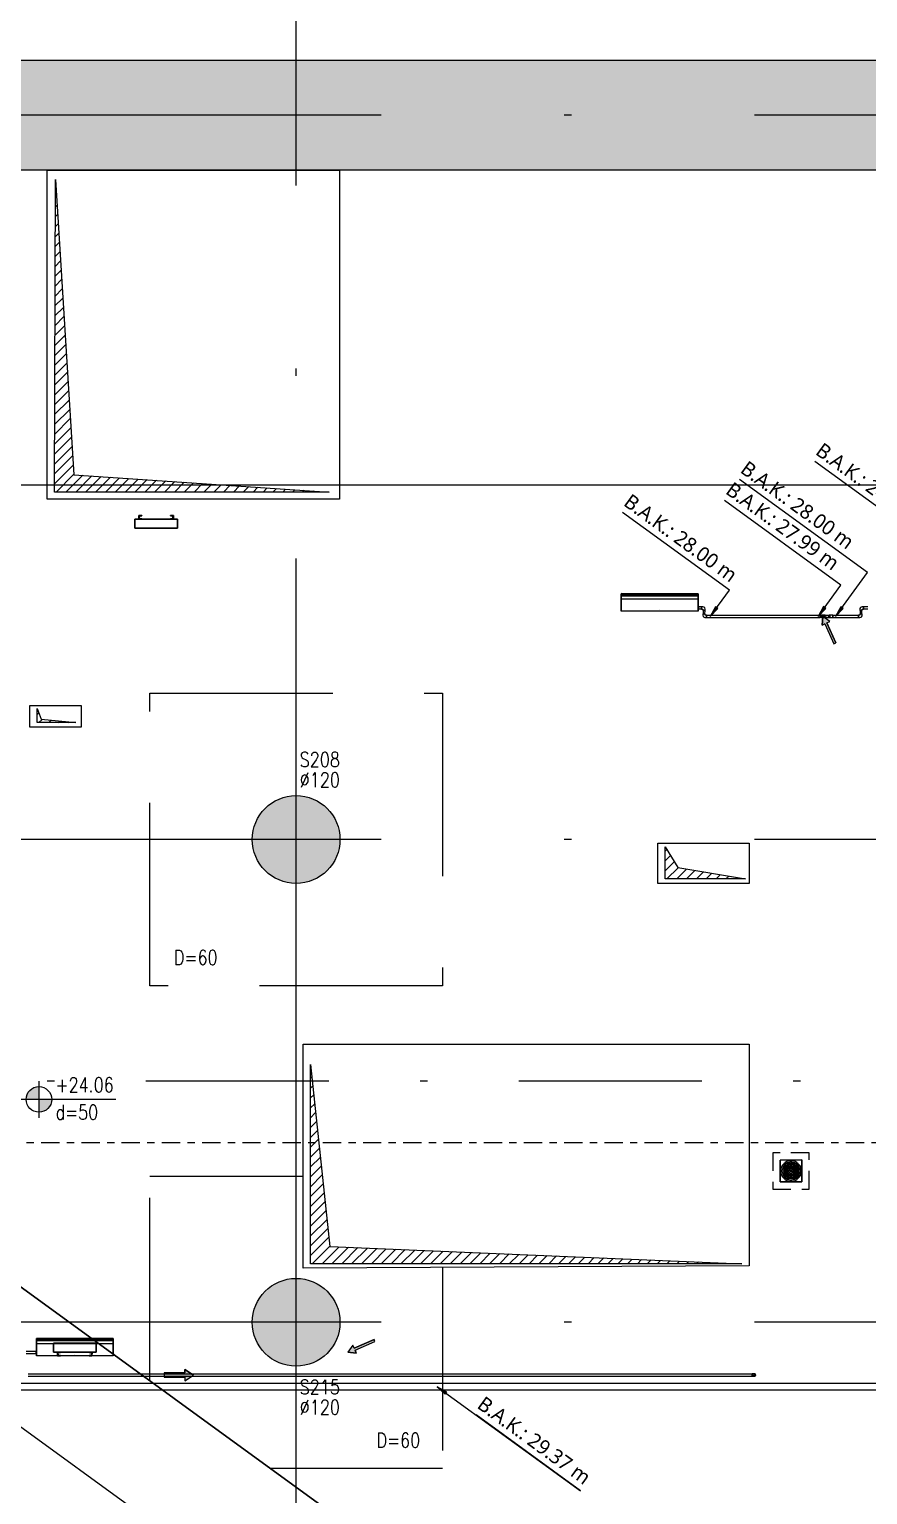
# Model space of a CAD drawing. Header units: millimetres. Extents: x 400392 to 401374, y 4543900 to 4544115.
# Drawn here: x 400791.94 to 400803.4, y 4544016.41 to 4544036.44 of the extents above; entities that cross this region are included whole.
import ezdxf

# ---------------------------------------------------------------- set-up
doc = ezdxf.new("R2010")
doc.units = ezdxf.units.MM
for name, pattern in [('ACAD_ISO05W100', [33, 24, -3, 0, -3, 0, -3]), ('AKS', [3, 2.5, -0.25, 0, -0.25]), ('CENTER', [2, 1.25, -0.25, 0.25, -0.25]), ('CIZGI', [0.4, 0.25, -0.15]), ('CONTINU', [0]), ('DASHDOT2', [0.5, 0.25, -0.125, 0, -0.125]), ('HIDDEN', [0.375, 0.25, -0.125])]:
    doc.linetypes.add(name, pattern=pattern)
doc.layers.add('A-DETL', color=90, linetype='Continuous', lineweight=15)
doc.layers.add('A-DETL-GENF', color=92, linetype='Continuous', lineweight=9)
for name, color, linetype in [('aks prota', 2, 'AKS'), ('boşluk prota', 2, 'Continuous'), ('boşluk taraması prota', 252, 'Continuous'), ('iderzi_PROTA', 3, 'Continuous'), ('kiriş prota', 6, 'Continuous'), ('kolon prota', 1, 'Continuous'), ('kolon tarama prota', 252, 'Continuous'), ('lkolon prota', 4, 'Continuous'), ('perde prota', 1, 'Continuous'), ('PRT-AL-TUNEL_EKSENI', 14, 'DASHDOT2'), ('PRT-MI-a_fit_drainage', 10, 'Continuous'), ('skesit prota', 7, 'Continuous'), ('st-s_level (kot)', 6, 'Continuous'), ('st-s_levelmark (kot işareti)', 4, 'Continuous'), ('temel prota', 6, 'Continuous'), ('tkolon prota', 6, 'Continuous')]:
    doc.layers.add(name, color=color, linetype=linetype)
doc.styles.add('OLCU', font='romanstw.shx')
doc.styles.add('Segoe UI Light_1', font='', dxfattribs={"height": 200})
doc.styles.add('tkolon', font='romanstw.shx')
doc.styles.get('Segoe UI Light_1').set_extended_font_data('Segoe UI Light')

# ---------------------------------------------------------------- blocks, each defined once
blk = doc.blocks.new('+24.06 mekanik')
at = {"layer": 'kolon tarama prota'}
for points in [[(98232, 194608), (98252, 194758), (98213, 194758)], [(98039, 194468), (98059, 194618), (98019, 194618)], [(98094, 194505), (98212, 194505), (98190, 194467), (98449, 194317), (98434, 194291), (98175, 194441), (98153, 194403)], [(96847, 193601), (96866, 193751), (96827, 193751)], [(98749, 182549), (98749, 182667), (98788, 182645), (98937, 182904), (98963, 182889), (98814, 182630), (98852, 182608)], [(100015, 182888), (100165, 182868), (100165, 182907)], [(97225, 181058), (97176, 180926), (97148, 180965), (96919, 180799), (96884, 180847), (97113, 181014), (97085, 181052)]]:
    blk.add_hatch(color=253, dxfattribs=at).paths.add_polyline_path(points, flags=0)
at = {"layer": 'kolon tarama prota', "color": 253}
for p, q in [((99017, 196153), (96757, 196153)), ((98232, 195348), (96069, 195348)), ((98232, 194608), (98232, 195348)), ((98039, 194996), (96074, 194996)), ((98039, 194468), (98039, 194996)), ((98465, 194941), (98450, 194930)), ((98515, 194973), (98466, 194938)), ((98466, 194938), (98474, 194927)), ((98474, 194927), (98466, 194938)), ((98469, 194904), (98484, 194914)), ((98474, 194927), (98482, 194917)), ((98482, 194917), (98474, 194927)), ((98482, 194917), (98530, 194952)), ((98478, 194803), (98194, 194597)), ((98210, 194575), (98493, 194781)), ((98252, 194758), (98213, 194758)), ((98213, 194758), (98232, 194608)), ((98232, 194608), (98252, 194758)), ((98443, 194883), (98453, 194869)), ((98456, 194870), (98482, 194833)), ((98469, 194903), (98469, 194904)), ((98469, 194902), (98469, 194903)), ((98480, 194888), (98469, 194902)), ((98491, 194816), (98476, 194805)), ((98504, 194849), (98477, 194886)), ((98480, 194832), (98491, 194817)), ((98491, 194817), (98491, 194816)), ((98491, 194816), (98491, 194816)), ((98495, 194779), (98510, 194789)), ((98517, 194836), (98506, 194851)), ((98059, 194618), (98019, 194618)), ((98019, 194618), (98039, 194468)), ((98039, 194468), (98059, 194618)), ((98106, 194536), (98081, 194518)), ((98094, 194505), (98153, 194403)), ((98212, 194505), (98094, 194505)), ((98212, 194505), (98094, 194505)), ((98153, 194403), (98094, 194505)), ((98100, 194492), (98125, 194510)), ((98155, 194568), (98108, 194534)), ((98123, 194512), (98171, 194547)), ((98160, 194576), (98153, 194571)), ((98172, 194544), (98179, 194550)), ((98192, 194599), (98178, 194588)), ((98190, 194467), (98212, 194505)), ((98190, 194467), (98212, 194505)), ((98197, 194562), (98211, 194573)), ((98055, 194495), (96798, 193582)), ((96814, 193561), (98070, 194474)), ((98153, 194403), (98175, 194441)), ((98175, 194441), (98153, 194403)), ((98175, 194441), (98434, 194291)), ((98175, 194441), (98434, 194291)), ((98449, 194317), (98190, 194467)), ((98190, 194467), (98449, 194317)), ((98434, 194291), (98449, 194317)), ((98434, 194291), (98449, 194317)), ((96847, 194045), (95043, 194045)), ((96847, 193601), (96847, 194045)), ((96529, 193754), (95679, 193137)), ((95680, 193136), (96530, 193753)), ((96540, 193739), (95691, 193122)), ((96545, 193733), (95695, 193116)), ((96549, 193726), (95700, 193109)), ((96545, 193733), (96530, 193753)), ((96530, 193753), (96540, 193739)), ((96540, 193739), (96585, 193678)), ((96549, 193726), (96545, 193733)), ((96573, 193694), (96549, 193726)), ((96866, 193751), (96827, 193751)), ((96827, 193751), (96847, 193601)), ((96847, 193601), (96866, 193751)), ((96573, 193694), (95723, 193077)), ((96670, 193561), (95820, 192943)), ((96670, 193561), (95820, 192943)), ((96617, 193633), (96573, 193694)), ((96585, 193678), (96615, 193636)), ((96615, 193636), (96670, 193561)), ((96670, 193561), (96617, 193633)), ((96636, 193616), (96632, 193613)), ((96632, 193613), (96655, 193581)), ((96655, 193581), (96632, 193613)), ((96636, 193616), (96659, 193584)), ((96659, 193584), (96636, 193616)), ((96641, 193609), (96637, 193606)), ((96641, 193609), (96637, 193606)), ((96637, 193606), (96649, 193590)), ((96649, 193590), (96637, 193606)), ((96637, 193606), (96649, 193590)), ((96649, 193590), (96637, 193606)), ((96673, 193635), (96640, 193611)), ((96647, 193600), (96640, 193611)), ((96640, 193611), (96647, 193600)), ((96641, 193609), (96653, 193592)), ((96653, 193592), (96641, 193609)), ((96641, 193609), (96653, 193592)), ((96653, 193592), (96641, 193609)), ((96655, 193589), (96647, 193600)), ((96647, 193600), (96655, 193589)), ((96649, 193590), (96653, 193592)), ((96649, 193590), (96653, 193592)), ((96655, 193589), (96688, 193613)), ((96655, 193581), (96659, 193584)), ((96670, 193561), (96670, 193561)), ((96686, 193648), (96671, 193637)), ((96671, 193637), (96690, 193611)), ((96690, 193611), (96671, 193637)), ((96680, 193624), (96673, 193635)), ((96673, 193635), (96680, 193624)), ((96688, 193613), (96680, 193624)), ((96680, 193624), (96688, 193613)), ((96690, 193611), (96705, 193621)), ((96706, 193621), (96717, 193606)), ((96719, 193608), (96746, 193571)), ((96743, 193626), (96732, 193640)), ((96767, 193587), (96741, 193624)), ((96743, 193570), (96754, 193555)), ((96780, 193574), (96769, 193589)), ((96781, 193574), (96780, 193574)), ((96796, 193585), (96781, 193574)), ((96781, 193574), (96781, 193574)), ((96800, 193548), (96815, 193558)), ((114533, 193490), (93146, 177952)), ((93198, 177880), (114585, 193419)), ((95691, 193122), (95680, 193136)), ((95680, 193136), (95695, 193116)), ((95735, 193060), (95691, 193122)), ((95695, 193116), (95700, 193109)), ((95700, 193109), (95723, 193077)), ((96230, 193272), (96230, 193272)), ((95723, 193077), (95768, 193016)), ((95766, 193019), (95735, 193060)), ((95820, 192943), (95766, 193019)), ((95768, 193016), (95820, 192943)), ((95820, 192943), (95820, 192943)), ((90171, 190394), (89702, 190053)), ((89702, 190053), (90171, 190394)), ((90097, 190402), (90065, 190378)), ((90065, 190378), (90097, 190402)), ((90065, 190378), (90068, 190374)), ((90068, 190374), (90065, 190378)), ((90065, 190378), (90065, 190378)), ((90068, 190374), (90096, 190395)), ((90096, 190395), (90068, 190374)), ((90068, 190374), (90068, 190374)), ((90119, 190363), (90091, 190342)), ((90091, 190342), (90119, 190363)), ((90091, 190342), (90094, 190338)), ((90094, 190338), (90091, 190342)), ((90091, 190342), (90091, 190342)), ((90094, 190338), (90126, 190362)), ((90126, 190362), (90094, 190338)), ((90094, 190338), (90094, 190338)), ((90096, 190395), (90119, 190363)), ((90119, 190363), (90096, 190395)), ((90096, 190395), (90096, 190395)), ((90126, 190362), (90097, 190402)), ((90097, 190402), (90126, 190362)), ((90097, 190402), (90097, 190402)), ((90119, 190363), (90119, 190363)), ((90126, 190362), (90126, 190362)), ((90244, 190293), (90171, 190394)), ((90171, 190394), (90244, 190293)), ((90171, 190394), (90171, 190394)), ((89749, 190149), (89717, 190126)), ((89717, 190126), (89749, 190149)), ((89717, 190126), (89746, 190085)), ((89746, 190085), (89717, 190126)), ((89717, 190126), (89717, 190126)), ((89724, 190125), (89752, 190145)), ((89752, 190145), (89724, 190125)), ((89747, 190092), (89724, 190125)), ((89724, 190125), (89747, 190092)), ((89724, 190125), (89724, 190125)), ((89746, 190085), (89779, 190109)), ((89779, 190109), (89746, 190085)), ((89776, 190113), (89747, 190092)), ((89747, 190092), (89776, 190113)), ((89752, 190145), (89749, 190149)), ((89749, 190149), (89752, 190145)), ((89749, 190149), (89749, 190149)), ((89752, 190145), (89752, 190145)), ((89775, 189952), (90244, 190293)), ((90244, 190293), (89775, 189952)), ((89779, 190109), (89776, 190113)), ((89776, 190113), (89779, 190109)), ((89776, 190113), (89776, 190113)), ((89779, 190109), (89779, 190109)), ((90244, 190293), (90244, 190293)), ((89702, 190053), (89775, 189952)), ((89775, 189952), (89702, 190053)), ((89702, 190053), (89702, 190053)), ((89746, 190085), (89746, 190085)), ((89747, 190092), (89747, 190092)), ((89775, 189952), (89775, 189952)), ((102228, 188326), (101986, 188150)), ((101986, 188150), (102228, 188326)), ((102405, 188083), (102228, 188326)), ((102228, 188326), (102405, 188083)), ((102228, 188326), (102228, 188326)), ((101986, 188150), (102162, 187907)), ((102162, 187907), (101986, 188150)), ((101986, 188150), (101986, 188150)), ((102109, 188227), (102121, 188210)), ((102121, 188210), (102109, 188227)), ((102109, 188227), (102109, 188227)), ((102129, 188216), (102117, 188232)), ((102117, 188232), (102129, 188216)), ((102117, 188232), (102117, 188232)), ((102121, 188210), (102121, 188210)), ((102129, 188216), (102129, 188216)), ((102135, 188190), (102147, 188174)), ((102147, 188174), (102135, 188190)), ((102135, 188190), (102135, 188190)), ((102155, 188180), (102143, 188196)), ((102143, 188196), (102155, 188180)), ((102143, 188196), (102143, 188196)), ((102147, 188174), (102147, 188174)), ((102168, 188103), (102152, 188091)), ((102152, 188091), (102168, 188103)), ((102155, 188180), (102155, 188180)), ((102158, 188083), (102174, 188095)), ((102174, 188095), (102158, 188083)), ((102162, 188154), (102174, 188137)), ((102174, 188137), (102162, 188154)), ((102162, 188154), (102162, 188154)), ((102168, 188103), (102168, 188103)), ((102182, 188143), (102170, 188160)), ((102170, 188160), (102182, 188143)), ((102170, 188160), (102170, 188160)), ((102174, 188137), (102174, 188137)), ((102174, 188095), (102174, 188095)), ((102182, 188143), (102182, 188143)), ((102232, 188150), (102216, 188138)), ((102216, 188138), (102232, 188150)), ((102216, 188138), (102216, 188138)), ((102228, 188079), (102216, 188095)), ((102216, 188095), (102228, 188079)), ((102216, 188095), (102216, 188095)), ((102222, 188130), (102238, 188142)), ((102238, 188142), (102222, 188130)), ((102222, 188130), (102222, 188130)), ((102232, 188150), (102232, 188150)), ((102273, 188252), (102237, 188226)), ((102238, 188142), (102238, 188142)), ((102269, 188176), (102253, 188164)), ((102253, 188164), (102269, 188176)), ((102253, 188164), (102253, 188164)), ((102259, 188156), (102275, 188168)), ((102275, 188168), (102259, 188156)), ((102259, 188156), (102259, 188156)), ((102269, 188176), (102269, 188176)), ((102275, 188168), (102275, 188168)), ((102305, 188203), (102289, 188191)), ((102289, 188191), (102305, 188203)), ((102289, 188191), (102289, 188191)), ((102295, 188183), (102311, 188195)), ((102311, 188195), (102295, 188183)), ((102295, 188183), (102295, 188183)), ((102305, 188203), (102305, 188203)), ((102311, 188195), (102311, 188195)), ((102312, 188123), (102348, 188149)), ((102095, 188050), (102079, 188038)), ((102079, 188038), (102095, 188050)), ((102079, 188038), (102079, 188038)), ((102085, 188030), (102101, 188042)), ((102101, 188042), (102085, 188030)), ((102085, 188030), (102085, 188030)), ((102095, 188050), (102095, 188050)), ((102101, 188042), (102101, 188042)), ((102132, 188076), (102115, 188065)), ((102115, 188065), (102132, 188076)), ((102115, 188065), (102115, 188065)), ((102121, 188057), (102137, 188068)), ((102137, 188068), (102121, 188057)), ((102121, 188057), (102121, 188057)), ((102132, 188076), (102132, 188076)), ((102137, 188068), (102137, 188068)), ((102152, 188091), (102152, 188091)), ((102158, 188083), (102158, 188083)), ((102162, 187907), (102405, 188083)), ((102405, 188083), (102162, 187907)), ((102162, 187907), (102162, 187907)), ((102208, 188089), (102220, 188073)), ((102220, 188073), (102208, 188089)), ((102208, 188089), (102208, 188089)), ((102220, 188073), (102220, 188073)), ((102228, 188079), (102228, 188079)), ((102235, 188053), (102247, 188037)), ((102247, 188037), (102235, 188053)), ((102235, 188053), (102235, 188053)), ((102255, 188043), (102243, 188059)), ((102243, 188059), (102255, 188043)), ((102243, 188059), (102243, 188059)), ((102247, 188037), (102247, 188037)), ((102255, 188043), (102255, 188043)), ((102261, 188016), (102273, 188000)), ((102273, 188000), (102261, 188016)), ((102261, 188016), (102261, 188016)), ((102281, 188006), (102270, 188022)), ((102270, 188022), (102281, 188006)), ((102270, 188022), (102270, 188022)), ((102273, 188000), (102273, 188000)), ((102281, 188006), (102281, 188006)), ((102405, 188083), (102405, 188083)), ((103397, 185559), (95390, 179741)), ((95405, 179719), (103413, 185537)), ((103410, 185572), (103395, 185561)), ((103414, 185535), (103429, 185545)), ((98937, 182904), (98788, 182645)), ((98788, 182645), (98937, 182904)), ((98814, 182630), (98963, 182889)), ((98814, 182630), (98963, 182889)), ((98963, 182889), (98937, 182904)), ((98963, 182889), (98937, 182904)), ((100165, 182907), (100015, 182888)), ((100015, 182888), (100165, 182868)), ((100015, 182888), (102437, 182888)), ((100165, 182868), (100165, 182907)), ((102437, 182888), (100672, 182888)), ((98788, 182645), (98749, 182667)), ((98749, 182667), (98749, 182549)), ((98788, 182645), (98749, 182667)), ((98749, 182667), (98749, 182549)), ((98749, 182549), (98852, 182608)), ((98852, 182608), (98749, 182549)), ((98852, 182608), (98814, 182630)), ((98814, 182630), (98852, 182608)), ((97113, 181014), (96884, 180847)), ((97113, 181014), (96884, 180847)), ((96919, 180799), (97148, 180965)), ((97148, 180965), (96919, 180799)), ((97225, 181058), (97085, 181052)), ((97085, 181052), (97225, 181058)), ((97085, 181052), (97113, 181014)), ((97113, 181014), (97085, 181052)), ((97148, 180965), (97176, 180926)), ((97148, 180965), (97176, 180926)), ((97176, 180926), (97225, 181058)), ((97176, 180926), (97225, 181058)), ((96044, 180819), (95194, 180202)), ((95195, 180200), (96044, 180818)), ((96055, 180803), (95206, 180186)), ((96059, 180797), (95210, 180180)), ((96064, 180791), (95215, 180173)), ((96088, 180758), (95238, 180141)), ((96059, 180797), (96044, 180818)), ((96044, 180818), (96055, 180803)), ((96055, 180803), (96099, 180742)), ((96064, 180791), (96059, 180797)), ((96088, 180758), (96064, 180791)), ((96132, 180697), (96088, 180758)), ((96099, 180742), (96130, 180700)), ((96130, 180700), (96185, 180625)), ((96185, 180625), (96132, 180697)), ((96884, 180847), (96919, 180799)), ((96884, 180847), (96919, 180799)), ((96185, 180625), (95335, 180008)), ((96185, 180625), (95335, 180008)), ((95892, 180628), (95422, 180287)), ((95422, 180287), (95892, 180628)), ((95496, 180186), (95965, 180527)), ((95965, 180527), (95496, 180186)), ((95921, 180495), (95888, 180471)), ((95888, 180471), (95921, 180495)), ((95891, 180467), (95919, 180488)), ((95919, 180488), (95891, 180467)), ((95965, 180527), (95892, 180628)), ((95892, 180628), (95965, 180527)), ((95892, 180628), (95892, 180628)), ((95919, 180488), (95943, 180455)), ((95943, 180455), (95919, 180488)), ((95919, 180488), (95919, 180488)), ((95950, 180454), (95921, 180495)), ((95921, 180495), (95950, 180454)), ((95921, 180495), (95921, 180495)), ((95965, 180527), (95965, 180527)), ((96185, 180625), (96185, 180625)), ((95422, 180287), (95496, 180186)), ((95496, 180186), (95422, 180287)), ((95422, 180287), (95422, 180287)), ((95745, 180336), (95745, 180336)), ((95888, 180471), (95891, 180467)), ((95891, 180467), (95888, 180471)), ((95888, 180471), (95888, 180471)), ((95891, 180467), (95891, 180467)), ((95943, 180455), (95915, 180435)), ((95915, 180435), (95943, 180455)), ((95915, 180435), (95918, 180431)), ((95918, 180431), (95915, 180435)), ((95915, 180435), (95915, 180435)), ((95918, 180431), (95950, 180454)), ((95950, 180454), (95918, 180431)), ((95918, 180431), (95918, 180431)), ((95943, 180455), (95943, 180455)), ((95950, 180454), (95950, 180454)), ((95206, 180186), (95195, 180200)), ((95195, 180200), (95210, 180180)), ((95250, 180125), (95206, 180186)), ((95210, 180180), (95215, 180173)), ((95215, 180173), (95238, 180141)), ((95238, 180141), (95283, 180080)), ((95280, 180083), (95250, 180125)), ((95335, 180008), (95280, 180083)), ((95496, 180186), (95496, 180186)), ((95573, 180242), (95540, 180219)), ((95540, 180219), (95573, 180242)), ((95540, 180219), (95570, 180178)), ((95570, 180178), (95540, 180219)), ((95540, 180219), (95540, 180219)), ((95547, 180217), (95576, 180238)), ((95576, 180238), (95547, 180217)), ((95571, 180185), (95547, 180217)), ((95547, 180217), (95571, 180185)), ((95547, 180217), (95547, 180217)), ((95570, 180178), (95602, 180202)), ((95602, 180202), (95570, 180178)), ((95570, 180178), (95570, 180178)), ((95599, 180206), (95571, 180185)), ((95571, 180185), (95599, 180206)), ((95571, 180185), (95571, 180185)), ((95576, 180238), (95573, 180242)), ((95573, 180242), (95576, 180238)), ((95573, 180242), (95573, 180242)), ((95576, 180238), (95576, 180238)), ((95602, 180202), (95599, 180206)), ((95599, 180206), (95602, 180202)), ((95599, 180206), (95599, 180206)), ((95602, 180202), (95602, 180202)), ((95297, 180052), (95187, 179972)), ((95202, 179950), (95312, 180030)), ((95283, 180080), (95335, 180008)), ((95297, 180060), (95293, 180057)), ((95293, 180057), (95316, 180025)), ((95316, 180025), (95293, 180057)), ((95297, 180060), (95320, 180028)), ((95320, 180028), (95297, 180060)), ((95297, 180052), (95305, 180041)), ((95305, 180041), (95297, 180052)), ((95302, 180053), (95298, 180050)), ((95302, 180053), (95298, 180050)), ((95298, 180050), (95310, 180034)), ((95310, 180034), (95298, 180050)), ((95298, 180050), (95310, 180034)), ((95310, 180034), (95298, 180050)), ((95302, 180053), (95314, 180037)), ((95314, 180037), (95302, 180053)), ((95302, 180053), (95314, 180037)), ((95314, 180037), (95302, 180053)), ((95305, 180041), (95312, 180030)), ((95312, 180030), (95305, 180041)), ((95310, 180034), (95314, 180037)), ((95310, 180034), (95314, 180037)), ((95316, 180025), (95320, 180028)), ((95335, 180008), (95335, 180008))]:
    blk.add_line(p, q, dxfattribs=at)
at = {"layer": 'kolon tarama prota', "color": 253, "extrusion": (0, 0, -1)}
for p, q in [((98053, 194498), (98068, 194508)), ((98087, 194482), (98072, 194471))]:
    blk.add_line(p, q, dxfattribs=at)
at = {"layer": 'kolon tarama prota', "color": 253, "flags": 128}
for points in [[(98450, 194930), (98439, 194916), (98437, 194908)], [(98437, 194908), (98439, 194891), (98443, 194883)], [(98510, 194789), (98521, 194803), (98523, 194810)], [(98523, 194810), (98521, 194828), (98517, 194836)], [(98178, 194588), (98166, 194580), (98160, 194576)], [(98179, 194550), (98188, 194556), (98197, 194562)], [(96732, 193640), (96718, 193651), (96701, 193654), (96686, 193648)], [(96705, 193621), (96705, 193621), (96706, 193621)], [(96754, 193555), (96768, 193544), (96777, 193542)], [(96777, 193542), (96794, 193544), (96800, 193548)], [(102149, 188083), (102139, 188104), (102139, 188127), (102148, 188148), (102161, 188163)], [(102161, 188163), (102165, 188165), (102176, 188173), (102194, 188186), (102216, 188202), (102240, 188220), (102241, 188220)], [(102161, 188163), (102183, 188172), (102206, 188172), (102227, 188164), (102241, 188150)], [(102241, 188150), (102251, 188129), (102251, 188106), (102242, 188084), (102229, 188070)], [(102308, 188128), (102284, 188110), (102262, 188094), (102244, 188081), (102233, 188073), (102229, 188070), (102229, 188070)], [(102229, 188070), (102207, 188061), (102184, 188060), (102163, 188069), (102149, 188083)], [(103424, 185582), (103420, 185579), (103411, 185572), (103410, 185572)], [(103429, 185545), (103438, 185552), (103443, 185555), (103443, 185555)]]:
    blk.add_lwpolyline(points, dxfattribs=at)
at = {"layer": 'kolon tarama prota', "color": 253, "extrusion": (0, 0, -1), "flags": 128}
for points in [[(-98081, 194518), (-98078, 194516), (-98069, 194509), (-98068, 194508)], [(-98081, 194518), (-98075, 194508), (-98077, 194496), (-98078, 194496)], [(-98104, 194515), (-98094, 194521), (-98082, 194519), (-98081, 194518)], [(-98100, 194492), (-98107, 194502), (-98104, 194514), (-98104, 194515)], [(-98078, 194496), (-98088, 194489), (-98100, 194492), (-98100, 194492)], [(-98087, 194482), (-98096, 194489), (-98100, 194492), (-98100, 194492)]]:
    blk.add_lwpolyline(points, dxfattribs=at)
at = {"layer": 'kolon tarama prota', "color": 253, "extrusion": (0, 0, -1)}
for start, end in [(324, 144), (144, 324)]:
    blk.add_arc((-98091, 194505), 16.3, start, end, dxfattribs=at)
at = {"layer": 'kolon tarama prota', "color": 253}
for centre, radius, start, end in [((98091, 194505), 16.3, 36, 216), ((98091, 194505), 16.3, 36, 216), ((98091, 194505), 13.3, 0, 180), ((98091, 194505), 13.3, 0, 180), ((98091, 194505), 16.3, 216, 36), ((98091, 194505), 16.3, 216, 36), ((98091, 194505), 13.3, 180, 0), ((98091, 194505), 13.3, 180, 0), ((98091, 194499), 6.67, 90, 270), ((98091, 194499), 6.67, 90, 270), ((98091, 194512), 6.67, 270, 90), ((98091, 194512), 6.67, 270, 90), ((102195, 188116), 140, 128.0467, 213.9533), ((102195, 188116), 140, 128.0467, 213.9533), ((102195, 188116), 120, 128.388, 213.612), ((102195, 188116), 120, 128.388, 213.612), ((102195, 188116), 100, 126, 306), ((102195, 188116), 100, 126, 306), ((102195, 188116), 95, 129.017, 212.983), ((102195, 188116), 95, 129.017, 212.983), ((102195, 188116), 90, 126, 306), ((102195, 188116), 90, 126, 306), ((102195, 188116), 140, 38.0467, 123.9533), ((102195, 188116), 140, 38.0467, 123.9533), ((102195, 188116), 75, 129.8226, 212.1774), ((102195, 188116), 75, 129.8226, 212.1774), ((102195, 188116), 120, 38.388, 123.612), ((102195, 188116), 120, 38.388, 123.612), ((102195, 188116), 63.8, 36, 216), ((102195, 188116), 63.8, 36, 216), ((102195, 188116), 100, 306, 126), ((102195, 188116), 100, 306, 126), ((102195, 188116), 59, 0, 180), ((102195, 188116), 59, 180, 0), ((102195, 188116), 57.2, 36, 216), ((102195, 188116), 90, 306, 126), ((102195, 188116), 90, 306, 126), ((102195, 188116), 95, 39.017, 122.983), ((102195, 188116), 95, 39.017, 122.983), ((102195, 188116), 63.8, 216, 36), ((102195, 188116), 63.8, 216, 36), ((102195, 188116), 50, 126, 306), ((102195, 188116), 50, 126, 306), ((102195, 188116), 50, 131.7392, 210.2608), ((102195, 188116), 50, 131.7392, 210.2608), ((102195, 188116), 57.2, 216, 36), ((102195, 188116), 75, 39.8226, 122.1774), ((102195, 188116), 75, 39.8226, 122.1774), ((102195, 188116), 30, 135.5941, 206.4059), ((102195, 188116), 30, 135.5941, 206.4059), ((102195, 188116), 50, 306, 126), ((102195, 188116), 50, 306, 126), ((102195, 188087), 29.5, 90, 270), ((102195, 188116), 50, 41.7392, 120.2608), ((102195, 188116), 50, 41.7392, 120.2608), ((102195, 188116), 30, 225.5941, 296.4059), ((102195, 188116), 30, 225.5941, 296.4059), ((102195, 188116), 30, 45.5941, 116.4059), ((102195, 188116), 30, 45.5941, 116.4059), ((102195, 188146), 29.5, 270, 90), ((102195, 188116), 30, 315.5941, 26.4059), ((102195, 188116), 30, 315.5941, 26.4059), ((102195, 188116), 50, 311.7392, 30.2608), ((102195, 188116), 50, 311.7392, 30.2608), ((102195, 188116), 75, 309.8226, 32.1774), ((102195, 188116), 75, 309.8226, 32.1774), ((102195, 188116), 95, 309.017, 32.983), ((102195, 188116), 95, 309.017, 32.983), ((102195, 188116), 120, 308.388, 33.612), ((102195, 188116), 120, 308.388, 33.612), ((102195, 188116), 140, 308.0467, 33.9533), ((102195, 188116), 140, 308.0467, 33.9533), ((102195, 188116), 140, 218.0467, 303.9533), ((102195, 188116), 140, 218.0467, 303.9533), ((102195, 188116), 120, 218.388, 303.612), ((102195, 188116), 120, 218.388, 303.612), ((102195, 188116), 95, 219.017, 302.983), ((102195, 188116), 95, 219.017, 302.983), ((102195, 188116), 75, 219.8226, 302.1774), ((102195, 188116), 75, 219.8226, 302.1774), ((102195, 188116), 50, 221.7392, 300.2608), ((102195, 188116), 50, 221.7392, 300.2608), ((103433, 185569), 16.3, 36, 216), ((103433, 185569), 13.3, 0, 180), ((103433, 185569), 16.3, 216, 36), ((103433, 185569), 13.3, 180, 0), ((103433, 185562), 6.67, 90, 270), ((103433, 185575), 6.67, 270, 90)]:
    blk.add_arc(centre, radius, start, end, dxfattribs=at)
for centre, major_axis, ratio, start_param, end_param in [((98474, 194927), (-9.6, 13.2), 0.01, 0.009999, 3.151592), ((98474, 194927), (-9.6, 13.2), 0.01, 3.151592, 6.293184), ((98466, 194878), (13.2, 9.6), 0.01, 6.273186, 9.414779), ((98466, 194878), (13.2, 9.6), 0.01, 3.131593, 6.273186), ((98466, 194878), (10.8, 7.8), 0.009456, 3.141593, 4.712389), ((98466, 194878), (10.8, 7.8), 0.009456, 1.570796, 3.141593), ((98466, 194878), (10.8, 7.8), 0.009456, 0, 1.570796), ((98466, 194878), (10.8, 7.8), 0.009456, 4.712389, 6.283185), ((98485, 194792), (-9.6, 13.2), 0.01, 0.009456, 3.151048), ((98485, 194792), (-9.6, 13.2), 0.01, 3.151048, 6.292641), ((98485, 194792), (-7.8, 10.8), 0.01, 0, 1.570796), ((98485, 194792), (-7.8, 10.8), 0.01, 4.712389, 6.283185), ((98493, 194841), (13.2, 9.6), 0.009456, 6.273186, 9.414779), ((98493, 194841), (13.2, 9.6), 0.009456, 3.131593, 6.273186), ((98493, 194841), (10.8, 7.8), 0.009456, 1.570796, 3.141593), ((98493, 194841), (10.8, 7.8), 0.009456, 3.141593, 4.712389), ((98485, 194792), (-7.8, 10.8), 0.01, 1.570796, 3.141593), ((98485, 194792), (-7.8, 10.8), 0.01, 3.141593, 4.712389), ((98493, 194841), (10.8, 7.8), 0.009456, 0, 1.570796), ((98493, 194841), (10.8, 7.8), 0.009456, 4.712389, 6.283185), ((98116, 194523), (-9.6, 13.2), 0.870982, 4.712389, 7.853982), ((98116, 194523), (-7.8, 10.8), 0.870982, 0, 1.570796), ((98116, 194523), (-9.6, 13.2), 0.870982, 1.570796, 4.712389), ((98116, 194523), (-7.8, 10.8), 0.870982, 1.570796, 3.141593), ((98116, 194523), (-7.8, 10.8), 0.870982, 4.712389, 6.283185), ((98116, 194523), (-7.8, 10.8), 0.870982, 3.141593, 4.712389), ((98163, 194557), (-9.6, 13.2), 0.870982, 4.712389, 7.853982), ((98163, 194557), (-7.8, 10.8), 0.870982, 0, 1.570796), ((98163, 194557), (-9.6, 13.2), 0.870982, 1.570796, 4.712389), ((98163, 194557), (-7.8, 10.8), 0.870982, 1.570796, 3.141593), ((98163, 194557), (-7.8, 10.8), 0.870982, 4.712389, 6.283185), ((98163, 194557), (-7.8, 10.8), 0.870982, 3.141593, 4.712389), ((98202, 194586), (-9.6, 13.2), 0.01, 4.712389, 7.853982), ((98202, 194586), (-7.8, 10.8), 0.01, 4.712389, 6.283185), ((98202, 194586), (-7.8, 10.8), 0.01, 0, 1.570796), ((98202, 194586), (-7.8, 10.8), 0.01, 3.141593, 4.712389), ((98202, 194586), (-7.8, 10.8), 0.01, 1.570796, 3.141593), ((98202, 194586), (-9.6, 13.2), 0.01, 1.570796, 4.712389), ((98062, 194485), (-7.8, 10.8), 0.010006, 4.712389, 6.283185), ((98062, 194485), (-7.8, 10.8), 0.010006, 0, 1.570796), ((98062, 194485), (-7.8, 10.8), 0.010006, 1.570796, 3.141593), ((98062, 194485), (-7.8, 10.8), 0.010006, 3.141593, 4.712389), ((96730, 193616), (13.2, 9.6), 0.01, 3.141593, 6.283185), ((96730, 193616), (13.2, 9.6), 0.01, 0, 3.141593), ((96730, 193616), (10.8, 7.8), 0.009454, 3.141593, 4.712389), ((96730, 193616), (10.8, 7.8), 0.009454, 1.570796, 3.141593), ((96730, 193616), (10.8, 7.8), 0.009454, 4.712389, 6.283185), ((96730, 193616), (10.8, 7.8), 0.009454, 0, 1.570796), ((96756, 193579), (13.2, 9.6), 0.009454, 3.151599, 6.293192), ((96756, 193579), (13.2, 9.6), 0.009454, 0.010006, 3.151599), ((96756, 193579), (10.8, 7.8), 0.009454, 1.570796, 3.141593), ((96756, 193579), (10.8, 7.8), 0.009454, 3.141593, 4.712389), ((96756, 193579), (10.8, 7.8), 0.009454, 0, 1.570796), ((96756, 193579), (10.8, 7.8), 0.009454, 4.712389, 6.283185), ((96806, 193572), (-9.6, 13.2), 0.010007, 6.273732, 9.415324), ((96806, 193572), (-9.6, 13.2), 0.010007, 3.132139, 6.273732), ((96806, 193572), (-7.8, 10.8), 0.010006, 0, 1.570796), ((96806, 193572), (-7.8, 10.8), 0.010006, 4.712389, 6.283185), ((96806, 193572), (-7.8, 10.8), 0.010006, 3.141593, 4.712389), ((96806, 193572), (-7.8, 10.8), 0.010006, 1.570796, 3.141593), ((102275, 188174), (-37.5, 51.6), 0.01, 4.712389, 7.853982), ((102275, 188174), (-33.6, 46.2), 0.01, 4.712389, 7.853982), ((102311, 188200), (-37.5, 51.6), 0.01, 4.712389, 7.853982), ((102275, 188174), (-33.6, 46.2), 0.01, 1.570796, 4.712389), ((102275, 188174), (-37.5, 51.6), 0.01, 1.570796, 4.712389), ((102311, 188200), (-37.5, 51.6), 0.01, 1.570796, 4.712389), ((103405, 185548), (-9.6, 13.2), 0.004254, 4.712389, 7.853982), ((103405, 185548), (-7.8, 10.8), 0.004254, 0, 1.570796), ((103405, 185548), (-7.8, 10.8), 0.004254, 4.712389, 6.283185), ((103405, 185548), (-7.8, 10.8), 0.004254, 1.570796, 3.141593), ((103405, 185548), (-7.8, 10.8), 0.004254, 3.141593, 4.712389), ((103405, 185548), (-9.6, 13.2), 0.004254, 1.570796, 4.712389)]:
    blk.add_ellipse(centre, major_axis=major_axis, ratio=ratio, start_param=start_param, end_param=end_param, dxfattribs=at)
at = {"layer": 'kolon tarama prota', "color": 253, "extrusion": (0, 0, -1)}
for major_axis in [(-9.6, 13.2), (9.6, -13.2)]:
    blk.add_ellipse((98062, 194485), major_axis=major_axis, ratio=0.01, start_param=4.712389, end_param=7.853982, dxfattribs=at)
at = {"layer": 'kolon tarama prota', "color": 253, "style": 'Segoe UI Light_1'}
for s, p in [('B.A.K.: 24.06 m', (96691, 196239)), ('B.A.K.: 28.00 m', (96005, 195434)), ('B.A.K.: 27.99 m', (96012, 195082)), ('B.A.K.: 28.00 m', (94979, 194131)), ('B.A.K.: 29.37 m', (100610, 182974))]:
    blk.add_text(s, height=200, dxfattribs=at).set_placement(p)
blk = doc.blocks.new('PLAN_KOT')
at = {"layer": 'st-s_levelmark (kot işareti)'}
h = blk.add_hatch(color=256, dxfattribs=at)
h.paths.add_polyline_path([(0, 17.5, 0.414214), (-17.5, 0), (0, 0)])
h.paths.add_polyline_path([(17.5, 0), (0, 0), (0, -17.5, 0.414214)])
for p, q in [((0, 25), (0, -25)), ((105, 0), (-25, 0))]:
    blk.add_line(p, q, dxfattribs=at)
blk.add_circle((0, 0), 17.5, dxfattribs=at)
at = {"layer": 'st-s_level (kot)', "color": 6, "style": 'OLCU', "width": 0.8}
for tag, p in [('KOT', (22.7, 9.8)), ('DÖŞEME_KALINLIĞI', (22.7, -27.6))]:
    blk.add_attdef(tag, p, '', height=20, dxfattribs=at)
blk = doc.blocks.new('YER SUZGECI_20x20')
at = {"color": 2}
blk.add_lwpolyline([(-20, 0), (0, 0), (0, 20), (-20, 20)], close=True, dxfattribs=at)
for points in [[(0, 20), (-20, 0)], [(-20, 20), (0, 0)]]:
    blk.add_lwpolyline(points, dxfattribs=at)
blk.add_circle((-10, 10), 7, dxfattribs=at)

msp = doc.modelspace()

# ---------------------------------------------------------------- hatches: boundary and pattern name
at = {"layer": 'boşluk taraması prota', "ltscale": 2}
h = msp.add_hatch(dxfattribs=at)
h.set_pattern_fill('ANSI31', color=256, scale=0.03, style=0)
h.set_pattern_definition([(45, (400090.05441, 4543618.83201), (-0.067351921, 0.067351921), [])])
h.paths.add_polyline_path([(400792.293, 4544034.392), (400792.545, 4544030.357), (400796.035, 4544030.12), (400792.279, 4544030.12)])
h = msp.add_hatch(dxfattribs=at)
h.set_pattern_fill('ANSI31', color=256, scale=0.03, style=0)
h.set_pattern_definition([(45, (400089.819565, 4543615.67882), (-0.067351921, 0.067351921), [])])
h.paths.add_polyline_path([(400792.044, 4544027.161), (400792.099, 4544027.013), (400792.571, 4544026.967), (400792.044, 4544026.967)])
h = msp.add_hatch(dxfattribs=at)
h.set_pattern_fill('ANSI31', color=256, scale=0.03, style=0)
h.set_pattern_definition([(45, (400098.40457, 4543613.54382), (-0.067351921, 0.067351921), [])])
h.paths.add_polyline_path([(400800.629, 4544025.27), (400800.802, 4544024.985), (400801.729, 4544024.832), (400800.629, 4544024.832)])
h = msp.add_hatch(dxfattribs=at)
h.set_pattern_fill('ANSI31', color=256, scale=0.03, style=0)
h.set_pattern_definition([(45, (400093.55636, 4543608.28201), (-0.067351921, 0.067351921), [])])
h.paths.add_polyline_path([(400795.781, 4544022.292), (400796.047, 4544019.807), (400801.679, 4544019.57), (400795.781, 4544019.57)])
at = {"layer": 'kolon tarama prota'}
h = msp.add_hatch(color=256, dxfattribs=at)
h.dxf.hatch_style = 1
h.paths.add_polyline_path([(400817.079, 4544036.02), (400789.994, 4544036.02), (400789.994, 4544036.42), (400788.994, 4544036.42), (400788.994, 4544036.02), (400781.794, 4544036.02), (400781.794, 4544036.42), (400780.794, 4544036.42), (400780.794, 4544036.02), (400767.382, 4544036.02), (400769.447, 4544034.52), (400815.879, 4544034.52), (400815.879, 4544009.62), (400804.03, 4544009.62), (400804.03, 4544007.82), (400805.03, 4544007.82), (400805.03, 4544008.12), (400817.079, 4544008.12), (400817.079, 4544011.164), (400817.479, 4544011.164), (400817.479, 4544012.164), (400817.081, 4544012.164), (400817.081, 4544018.014), (400817.479, 4544018.014), (400817.479, 4544019.014), (400817.079, 4544019.014)])
h = msp.add_hatch(color=256, dxfattribs=at)
h.dxf.hatch_style = 1
edge = h.paths.add_edge_path()
edge.add_arc((400795.584, 4544025.37), 0.6, 0, 360)
h = msp.add_hatch(color=256, dxfattribs=at)
h.dxf.hatch_style = 1
edge = h.paths.add_edge_path()
edge.add_arc((400795.584, 4544018.77), 0.6, 0, 360)

# ---------------------------------------------------------------- linework, layer by layer
at = {"layer": 'A-DETL', "color": 1, "lineweight": 5}
msp.add_lwpolyline([(400664.5, 4544030.22), (400822.949, 4544030.22)], dxfattribs=at)
at = {"layer": 'aks prota', "ltscale": 10}
for p, q in [((400807.26, 4544006.12), (400712.66, 4544074.851)), ((400795.584, 4544004.209), (400795.584, 4544039.091)), ((400826.849, 4544035.27), (400660.93, 4544035.27)), ((400826.849, 4544025.37), (400660.93, 4544025.37)), ((400826.849, 4544018.77), (400660.93, 4544018.77))]:
    msp.add_line(p, q, dxfattribs=at)
at = {"layer": 'boşluk prota', "ltscale": 0.05}
for points in [[(400792.293, 4544034.392), (400792.545, 4544030.357), (400796.035, 4544030.12), (400792.279, 4544030.12)], [(400792.044, 4544027.161), (400792.099, 4544027.013), (400792.571, 4544026.967), (400792.044, 4544026.967)], [(400800.629, 4544025.27), (400800.802, 4544024.985), (400801.729, 4544024.832), (400800.629, 4544024.832)], [(400795.781, 4544022.292), (400796.047, 4544019.807), (400801.679, 4544019.57), (400795.781, 4544019.57)]]:
    msp.add_lwpolyline(points, close=True, dxfattribs=at)
at = {"layer": 'iderzi_PROTA', "linetype": 'ACAD_ISO05W100', "lineweight": 30, "ltscale": 2}
msp.add_lwpolyline([(400767.382, 4544036.02), (400769.447, 4544034.52), (400769.787, 4544034.52), (400773.146, 4544032.08), (400773.499, 4544032.565), (400804.031, 4544010.382), (400804.031, 4544007.82)], dxfattribs=at)
at = {"layer": 'kiriş prota'}
for points in [[(400792.179, 4544034.52), (400796.179, 4544034.52), (400796.179, 4544030.02), (400792.179, 4544030.02)], [(400791.944, 4544027.2), (400792.644, 4544027.2), (400792.644, 4544026.905), (400791.944, 4544026.905)], [(400800.529, 4544025.32), (400801.779, 4544025.32), (400801.779, 4544024.77), (400800.529, 4544024.77)], [(400795.681, 4544022.57), (400801.779, 4544022.57), (400801.779, 4544019.542), (400795.681, 4544019.508)]]:
    msp.add_lwpolyline(points, close=True, dxfattribs=at)
at = {"layer": 'kolon prota', "color": 1}
for centre in [(400795.584, 4544025.37), (400795.584, 4544018.77)]:
    msp.add_circle(centre, 0.6, dxfattribs=at)
at = {"layer": 'perde prota'}
for points in [[(400817.079, 4544036.02), (400817.079, 4544019.014), (400817.479, 4544019.014), (400817.479, 4544018.014), (400817.081, 4544018.014), (400817.081, 4544012.164), (400817.479, 4544012.164), (400817.479, 4544011.164), (400817.079, 4544011.164), (400817.079, 4544008.12), (400805.03, 4544008.12), (400805.03, 4544007.82), (400804.03, 4544007.82), (400804.03, 4544009.62), (400815.879, 4544009.62), (400815.879, 4544034.52), (400769.447, 4544034.52), (400767.382, 4544036.02), (400780.794, 4544036.02)], [(400817.079, 4544036.02), (400789.994, 4544036.02)]]:
    msp.add_lwpolyline(points, dxfattribs=at)
at = {"layer": 'PRT-AL-TUNEL_EKSENI', "ltscale": 10}
for p, q in [((400660.93, 4544030.22), (400826.849, 4544030.22)), ((400660.93, 4544022.07), (400826.849, 4544022.07))]:
    msp.add_line(p, q, dxfattribs=at)
at = {"layer": 'PRT-MI-a_fit_drainage', "color": 2, "linetype": 'CIZGI'}
msp.add_lwpolyline([(400802.1, 4544021.089), (400802.1, 4544020.589), (400802.6, 4544020.589), (400802.6, 4544021.089)], close=True, dxfattribs=at)
at = {"layer": 'skesit prota', "linetype": 'CENTER', "ltscale": 0.2}
msp.add_lwpolyline([(400656.249, 4544021.227), (400823.03, 4544021.227)], dxfattribs=at)
at = {"layer": 'temel prota', "linetype": 'HIDDEN', "ltscale": 10}
msp.add_lwpolyline([(400793.584, 4544027.37), (400797.584, 4544027.37), (400797.584, 4544023.37), (400793.584, 4544023.37)], close=True, dxfattribs=at)
for points in [[(400793.584, 4544017.972), (400793.584, 4544020.77), (400795.681, 4544020.77)], [(400797.584, 4544019.519), (400797.584, 4544016.77), (400795.239, 4544016.77)]]:
    msp.add_lwpolyline(points, dxfattribs=at)

# ---------------------------------------------------------------- block references
at = {"layer": 'A-DETL-GENF', "xscale": 0.001, "yscale": 0.001, "zscale": 0.001, "rotation": 323.9999999999982}
msp.add_blockref('+24.06 mekanik', (400609.1, 4543928.718), dxfattribs=at)
at = {"layer": 'PRT-MI-a_fit_drainage', "color": 2, "xscale": 0.01, "yscale": 0.01, "zscale": 0.01, "rotation": 269.9999999999703}
msp.add_blockref('YER SUZGECI_20x20', (400802.25, 4544020.739), dxfattribs=at)
at = {"layer": 'st-s_level (kot)', "linetype": 'CONTINU', "ltscale": 0.1, "xscale": 0.01, "yscale": 0.01, "zscale": 0.01}
msp.add_blockref('PLAN_KOT', (400792.068, 4544021.817), dxfattribs=at).add_auto_attribs({'KOT': '+24.06', 'DÖŞEME_KALINLIĞI': 'd=50'})

# ---------------------------------------------------------------- texts
at = {"layer": 'lkolon prota', "style": 'tkolon', "width": 0.8}
for p in [(400795.634, 4544026.085), (400795.634, 4544017.509)]:
    msp.add_text('%%C120', height=0.2, dxfattribs=at).set_placement(p)
at = {"layer": 'st-s_level (kot)', "color": 6, "style": 'OLCU', "width": 0.8}
for p in [(400793.914, 4544023.657), (400796.684, 4544017.057)]:
    msp.add_attdef('D=60', p, '', height=0.2, dxfattribs=at)
at = {"layer": 'tkolon prota', "style": 'tkolon', "width": 0.8}
for s, p in [('S208', (400795.634, 4544026.363)), ('S215', (400795.634, 4544017.786))]:
    msp.add_text(s, height=0.2, dxfattribs=at).set_placement(p)

doc.saveas('drawing.dxf')
